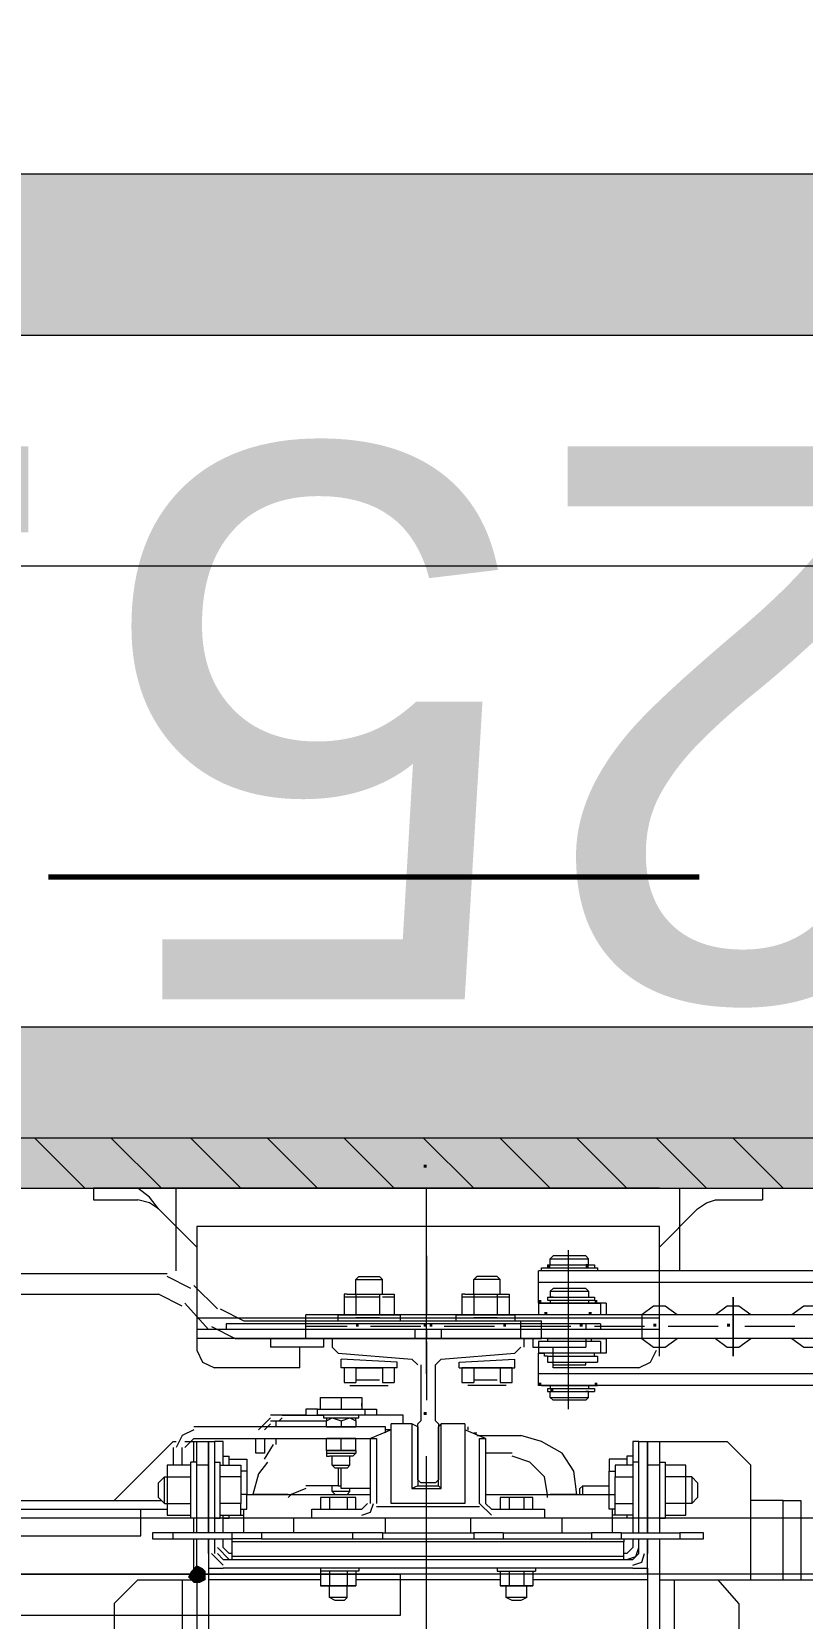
# Model space of a CAD drawing. Header units: metres. Extents: x -223175 to -223082, y -66 to 73.
# Drawn here: x -223169.91 to -223169.576, y -39.376 to -38.687 of the extents above; entities that cross this region are included whole.
import ezdxf

# ---------------------------------------------------------------- set-up
doc = ezdxf.new("R2010")
doc.units = ezdxf.units.M
doc.header["$MEASUREMENT"] = 0
doc.linetypes.add('Strichlinie', pattern=[0.564444, 0.282222, -0.282222])
for name, color, linetype in [('cs-brandschutz.cs', 7, 'Continuous'), ('cs-geo-hoehen.GEO', 7, 'Continuous'), ('cs-lift.cs', 7, 'Continuous'), ('cs-wand tr.cs', 7, 'Continuous')]:
    doc.layers.add(name, color=color, linetype=linetype)
doc.styles.add('ERSTELLTER_STIL_2', font='arial.ttf')

# ---------------------------------------------------------------- blocks, each defined once
blk = doc.blocks.new('Wand_564', base_point=(-14435.94126, 223168.30886))
at = {"layer": 'cs-wand tr.cs', "linetype": 'Continuous', "lineweight": 0, "true_color": 0x83bf46}
for points in [[(-14435.50126, 223168.30886), (-14435.50126, 223170.95781), (-14435.57126, 223170.88781), (-14435.57126, 223168.30886)], [(-14435.87126, 223168.50886), (-14435.87126, 223170.58781), (-14435.94126, 223170.51781), (-14435.94126, 223168.50886)]]:
    blk.add_hatch(color=83, dxfattribs=at).paths.add_polyline_path(points)
at = {"layer": 'cs-wand tr.cs', "color": 7, "linetype": 'Continuous', "lineweight": 13}
for p, q in [((-14435.57126, 223168.30886), (-14435.57126, 223170.88781)), ((-14435.67126, 223170.78781), (-14435.67126, 223168.30886)), ((-14435.87126, 223170.58781), (-14435.87126, 223168.50886))]:
    blk.add_line(p, q, dxfattribs=at)
at = {"layer": 'cs-wand tr.cs', "color": 7, "linetype": 'Continuous', "lineweight": 13, "flags": 128}
for points in [[(-14435.50126, 223168.30886), (-14435.50126, 223170.95781)], [(-14435.94126, 223170.51781), (-14435.94126, 223168.50886)]]:
    blk.add_lwpolyline(points, dxfattribs=at)

msp = doc.modelspace()

# ---------------------------------------------------------------- hatches: boundary and pattern name
at = {"layer": 'cs-lift.cs', "linetype": 'Continuous', "lineweight": 0, "true_color": 0x000000}
for points in [[(-223169.73865, -39.1803), (-223169.73865, -39.17902), (-223169.73993, -39.17902), (-223169.73993, -39.1803)], [(-223169.68498, -39.22374), (-223169.68498, -39.22247), (-223169.68626, -39.22247), (-223169.68626, -39.22374)], [(-223169.66836, -39.22374), (-223169.66836, -39.22247), (-223169.66964, -39.22247), (-223169.66964, -39.22374)], [(-223169.68882, -39.23908), (-223169.68882, -39.2378), (-223169.69009, -39.2378), (-223169.69009, -39.23908)], [(-223169.66453, -39.23908), (-223169.66453, -39.2378), (-223169.66581, -39.2378), (-223169.66581, -39.23908)], [(-223169.76805, -39.2493), (-223169.76805, -39.24802), (-223169.76933, -39.24802), (-223169.76933, -39.2493)], [(-223169.73865, -39.2493), (-223169.73865, -39.24802), (-223169.73993, -39.24802), (-223169.73993, -39.2493)], [(-223169.7361, -39.2493), (-223169.7361, -39.24802), (-223169.73738, -39.24802), (-223169.73738, -39.2493)], [(-223169.70415, -39.2493), (-223169.70415, -39.24802), (-223169.70543, -39.24802), (-223169.70543, -39.2493)], [(-223169.68626, -39.24419), (-223169.68626, -39.24292), (-223169.68753, -39.24292), (-223169.68753, -39.24419)], [(-223169.67092, -39.2493), (-223169.67092, -39.24802), (-223169.6722, -39.24802), (-223169.6722, -39.2493)], [(-223169.66709, -39.24419), (-223169.66709, -39.24292), (-223169.66836, -39.24292), (-223169.66836, -39.24419)], [(-223169.63897, -39.2493), (-223169.63897, -39.24802), (-223169.64025, -39.24802), (-223169.64025, -39.2493)], [(-223169.60702, -39.2493), (-223169.60702, -39.24802), (-223169.6083, -39.24802), (-223169.6083, -39.2493)], [(-223169.68882, -39.27486), (-223169.68882, -39.27358), (-223169.69009, -39.27358), (-223169.69009, -39.27486)], [(-223169.6837, -39.27742), (-223169.6837, -39.27614), (-223169.68498, -39.27614), (-223169.68498, -39.27742)], [(-223169.66453, -39.27486), (-223169.66453, -39.27358), (-223169.66581, -39.27358), (-223169.66581, -39.27486)], [(-223169.73865, -39.28764), (-223169.73865, -39.28636), (-223169.73993, -39.28636), (-223169.73993, -39.28764)], [(-223169.84089, -39.35538), (-223169.84217, -39.35793), (-223169.83834, -39.35666)], [(-223169.84217, -39.35793), (-223169.83961, -39.36048), (-223169.83834, -39.35666)], [(-223169.83834, -39.35282), (-223169.84089, -39.35538), (-223169.83834, -39.35666)], [(-223169.83961, -39.36048), (-223169.83705, -39.36048), (-223169.83834, -39.35666)], [(-223169.83578, -39.35409), (-223169.83834, -39.35282), (-223169.83834, -39.35666)], [(-223169.8345, -39.35538), (-223169.83578, -39.35409), (-223169.83834, -39.35666)], [(-223169.8345, -39.35921), (-223169.8345, -39.35538), (-223169.83834, -39.35666)], [(-223169.83705, -39.36048), (-223169.8345, -39.35921), (-223169.83834, -39.35666)]]:
    msp.add_hatch(color=18, dxfattribs=at).paths.add_polyline_path(points)

# ---------------------------------------------------------------- linework, layer by layer
at = {"layer": 'cs-brandschutz.cs', "color": 242, "linetype": 'Strichlinie', "lineweight": 70, "true_color": 0xcc0033, "flags": 128}
msp.add_lwpolyline([(-223162.00208, -40.59028), (-223162.00208, -35.72924), (-223167.7421, -35.72924), (-223167.7421, -39.05424), (-223171.00282, -39.05424), (-223171.00282, -40.92424), (-223166.8421, -40.92424), (-223166.8421, -40.58927)], close=True, dxfattribs=at)
at = {"layer": 'cs-lift.cs', "color": 7, "linetype": 'Continuous', "lineweight": 0, "flags": 128}
for points in [[(-223169.3706, -39.18924), (-223169.3706, -39.16752), (-223170.67028, -39.16752), (-223170.67028, -39.18924)], [(-223169.68882, -39.23908), (-223169.66453, -39.23908)], [(-223169.60575, -39.26208), (-223169.60575, -39.23652)], [(-223169.66453, -39.27486), (-223169.68882, -39.27486)], [(-223169.78594, -39.28764), (-223169.78594, -39.28509), (-223169.79105, -39.28509), (-223169.79105, -39.28764)], [(-223169.76932, -39.30298), (-223169.7821, -39.30298)], [(-223169.84856, -39.34131), (-223169.84856, -39.33876), (-223169.85751, -39.33876), (-223169.85751, -39.34131)], [(-223169.61853, -39.34131), (-223169.61853, -39.33876), (-223169.62875, -39.33876), (-223169.62875, -39.34131)], [(-223169.83834, -39.37455), (-223169.92524, -39.37455), (-223169.92524, -39.35666), (-223169.75015, -39.35666), (-223169.75015, -39.37455)]]:
    msp.add_lwpolyline(points, close=True, dxfattribs=at)
for points in [[(-223169.8869, -39.18924), (-223169.90863, -39.16752)], [(-223169.85367, -39.18924), (-223169.87539, -39.16752)], [(-223169.81917, -39.18924), (-223169.84089, -39.16752)], [(-223169.78594, -39.18924), (-223169.80766, -39.16752)], [(-223169.75271, -39.18924), (-223169.77444, -39.16752)], [(-223169.7182, -39.18924), (-223169.73993, -39.16752)], [(-223169.68498, -39.18924), (-223169.7067, -39.16752)], [(-223169.65175, -39.18924), (-223169.67348, -39.16752)], [(-223169.61725, -39.18924), (-223169.63897, -39.16752)], [(-223169.58402, -39.18924), (-223169.60575, -39.16752)], [(-223169.6377, -39.18924), (-223169.88307, -39.18924)], [(-223169.88307, -39.18924), (-223169.88307, -39.19435)], [(-223169.85495, -39.19818), (-223169.85878, -39.19308), (-223169.8639, -39.18924)], [(-223169.84728, -39.22503), (-223169.84728, -39.18924)], [(-223169.83834, -39.18924), (-223169.6377, -39.18924)], [(-223169.73865, -39.25442), (-223169.73865, -39.18924)], [(-223169.6377, -39.18924), (-223169.59297, -39.18924)], [(-223169.62875, -39.22503), (-223169.62875, -39.18924)], [(-223169.59297, -39.18924), (-223169.59297, -39.19435)], [(-223169.88307, -39.19435), (-223169.8639, -39.19435)], [(-223169.85495, -39.19818), (-223169.85878, -39.19563), (-223169.8639, -39.19435)], [(-223169.85495, -39.19818), (-223169.83834, -39.2148)], [(-223169.73865, -39.26975), (-223169.73865, -39.19818)], [(-223169.62108, -39.19818), (-223169.6377, -39.2148)], [(-223169.62108, -39.19818), (-223169.61725, -39.19563), (-223169.61341, -39.19435)], [(-223169.61341, -39.19435), (-223169.59297, -39.19435)], [(-223169.83834, -39.20586), (-223169.83834, -39.25953)], [(-223169.6377, -39.20586), (-223169.83834, -39.20586)], [(-223169.6377, -39.25953), (-223169.6377, -39.20586)], [(-223169.73865, -39.21864), (-223169.73865, -39.24419)], [(-223169.68498, -39.22247), (-223169.68498, -39.21991), (-223169.6837, -39.21864)], [(-223169.68498, -39.21991), (-223169.66836, -39.21991)], [(-223169.66965, -39.21864), (-223169.6837, -39.21864)], [(-223169.67731, -39.21608), (-223169.67731, -39.28509)], [(-223169.66836, -39.22247), (-223169.66836, -39.21991), (-223169.66965, -39.21864)], [(-223170.12332, -39.2263), (-223169.85112, -39.2263)], [(-223169.84089, -39.23269), (-223169.85112, -39.22758)], [(-223169.76932, -39.23525), (-223169.76932, -39.22886), (-223169.76805, -39.22758)], [(-223169.76805, -39.22758), (-223169.7591, -39.22758)], [(-223169.75782, -39.23525), (-223169.75782, -39.22886), (-223169.7591, -39.22758)], [(-223169.7182, -39.23525), (-223169.7182, -39.22886), (-223169.71693, -39.22758)], [(-223169.70799, -39.22758), (-223169.71693, -39.22758)], [(-223169.7067, -39.23525), (-223169.7067, -39.22886), (-223169.70799, -39.22758)], [(-223169.42044, -39.22503), (-223169.69009, -39.22503)], [(-223169.69009, -39.23908), (-223169.69009, -39.22503)], [(-223169.68882, -39.22374), (-223169.66453, -39.22374)], [(-223169.68882, -39.22503), (-223169.68882, -39.22374)], [(-223169.66453, -39.22503), (-223169.68882, -39.22503)], [(-223169.68626, -39.22247), (-223169.66581, -39.22247)], [(-223169.68626, -39.22247), (-223169.68626, -39.22374)], [(-223169.68626, -39.22374), (-223169.66581, -39.22374)], [(-223169.68498, -39.22247), (-223169.6837, -39.22247)], [(-223169.68498, -39.22374), (-223169.66836, -39.22374)], [(-223169.6837, -39.22247), (-223169.66965, -39.22247)], [(-223169.66836, -39.22247), (-223169.66965, -39.22247)], [(-223169.66581, -39.22247), (-223169.66581, -39.22374)], [(-223169.66453, -39.22374), (-223169.66453, -39.22503)], [(-223170.12332, -39.23525), (-223169.85495, -39.23525)], [(-223169.84473, -39.24036), (-223169.85495, -39.23525)], [(-223169.83961, -39.23142), (-223169.82939, -39.24164)], [(-223169.77444, -39.23525), (-223169.77444, -39.24419)], [(-223169.77316, -39.23525), (-223169.77444, -39.23525)], [(-223169.77316, -39.23525), (-223169.75399, -39.23525)], [(-223169.76932, -39.22886), (-223169.75782, -39.22886)], [(-223169.76932, -39.23525), (-223169.76932, -39.24419)], [(-223169.7591, -39.23525), (-223169.7591, -39.24419)], [(-223169.75399, -39.23525), (-223169.75271, -39.23525)], [(-223169.75271, -39.23525), (-223169.75271, -39.24419), (-223169.75015, -39.24419), (-223169.75015, -39.24675)], [(-223169.72332, -39.23525), (-223169.72332, -39.24419)], [(-223169.72204, -39.23525), (-223169.72332, -39.23525)], [(-223169.72204, -39.23525), (-223169.70287, -39.23525)], [(-223169.7067, -39.22886), (-223169.7182, -39.22886)], [(-223169.7182, -39.23525), (-223169.7182, -39.24419)], [(-223169.70799, -39.23525), (-223169.70799, -39.24419)], [(-223169.70287, -39.23525), (-223169.70287, -39.24419), (-223169.70031, -39.24419), (-223169.70031, -39.24675)], [(-223169.42044, -39.23013), (-223169.69009, -39.23013)], [(-223169.6837, -39.23269), (-223169.68498, -39.23397), (-223169.68498, -39.23652)], [(-223169.68498, -39.23397), (-223169.66836, -39.23397)], [(-223169.66965, -39.23269), (-223169.6837, -39.23269)], [(-223169.66965, -39.23269), (-223169.66836, -39.23397), (-223169.66836, -39.23652)], [(-223169.84344, -39.23908), (-223169.83322, -39.25058)], [(-223169.82811, -39.24164), (-223169.81788, -39.24675)], [(-223169.76932, -39.23652), (-223169.77444, -39.23652)], [(-223169.7591, -39.23652), (-223169.76932, -39.23652)], [(-223169.75271, -39.23652), (-223169.75782, -39.23652)], [(-223169.7182, -39.23652), (-223169.72332, -39.23652)], [(-223169.70799, -39.23652), (-223169.7182, -39.23652)], [(-223169.70287, -39.23652), (-223169.70799, -39.23652)], [(-223169.69009, -39.23908), (-223169.69009, -39.24419)], [(-223169.6607, -39.23908), (-223169.69009, -39.23908), (-223169.66326, -39.23908)], [(-223169.68626, -39.23652), (-223169.66581, -39.23652)], [(-223169.68626, -39.23652), (-223169.68626, -39.23781)], [(-223169.68626, -39.23781), (-223169.66581, -39.23781)], [(-223169.6837, -39.23652), (-223169.68498, -39.23652)], [(-223169.68498, -39.23781), (-223169.66836, -39.23781)], [(-223169.68498, -39.23781), (-223169.68498, -39.23908)], [(-223169.6837, -39.23652), (-223169.66965, -39.23652)], [(-223169.66965, -39.23652), (-223169.66836, -39.23652)], [(-223169.66836, -39.23781), (-223169.66836, -39.23908)], [(-223169.66581, -39.23652), (-223169.66581, -39.23781)], [(-223169.66326, -39.23908), (-223169.66326, -39.24419)], [(-223169.6607, -39.23908), (-223169.6607, -39.24291)], [(-223169.63002, -39.24419), (-223169.63514, -39.24036), (-223169.64025, -39.24036), (-223169.64536, -39.24419)], [(-223169.6377, -39.26208), (-223169.6377, -39.23652)], [(-223169.59808, -39.24419), (-223169.60319, -39.24036), (-223169.6083, -39.24036), (-223169.61341, -39.24419)], [(-223169.56485, -39.24419), (-223169.56997, -39.24036), (-223169.57507, -39.24036), (-223169.58019, -39.24419)], [(-223169.83834, -39.24547), (-223169.6377, -39.24547)], [(-223169.66326, -39.24803), (-223169.82556, -39.24803)], [(-223169.82556, -39.24803), (-223169.82556, -39.25058)], [(-223169.81788, -39.24675), (-223169.68882, -39.24675)], [(-223169.42427, -39.24419), (-223169.79105, -39.24419)], [(-223169.42427, -39.25442), (-223169.79105, -39.25442), (-223169.79105, -39.24419)], [(-223169.77699, -39.24419), (-223169.75015, -39.24419)], [(-223169.77699, -39.24675), (-223169.77699, -39.24419), (-223169.77444, -39.24419)], [(-223169.77699, -39.24675), (-223169.75015, -39.24675)], [(-223169.76932, -39.24419), (-223169.77444, -39.24419)], [(-223169.7591, -39.24547), (-223169.76932, -39.24547)], [(-223169.75271, -39.24419), (-223169.75782, -39.24419)], [(-223169.72587, -39.24419), (-223169.70031, -39.24419)], [(-223169.72587, -39.24675), (-223169.72587, -39.24419), (-223169.72332, -39.24419)], [(-223169.72587, -39.24675), (-223169.70031, -39.24675)], [(-223169.7182, -39.24419), (-223169.72332, -39.24419)], [(-223169.70799, -39.24547), (-223169.7182, -39.24547)], [(-223169.70287, -39.24419), (-223169.70799, -39.24419)], [(-223169.69776, -39.25442), (-223169.69776, -39.24675)], [(-223169.57763, -39.24419), (-223169.69009, -39.24419)], [(-223169.66326, -39.24419), (-223169.69009, -39.24419)], [(-223169.68882, -39.25442), (-223169.68882, -39.24675)], [(-223169.6607, -39.24419), (-223169.68626, -39.24419)], [(-223169.66965, -39.24803), (-223169.66965, -39.25058)], [(-223169.66326, -39.24803), (-223169.66326, -39.25058)], [(-223169.6607, -39.24291), (-223169.6607, -39.24419)], [(-223169.64536, -39.24419), (-223169.64536, -39.25442)], [(-223169.6377, -39.25058), (-223169.83834, -39.25058)], [(-223169.6377, -39.25442), (-223169.83834, -39.25442)], [(-223169.83195, -39.2493), (-223169.82172, -39.25442)], [(-223169.82172, -39.25442), (-223169.68882, -39.25442)], [(-223169.80639, -39.25442), (-223169.80639, -39.25825)], [(-223169.77316, -39.2493), (-223169.79105, -39.2493)], [(-223169.78338, -39.25442), (-223169.78338, -39.25825)], [(-223169.73865, -39.25442), (-223169.7821, -39.25442)], [(-223169.77955, -39.25442), (-223169.77955, -39.25825)], [(-223169.77955, -39.25442), (-223169.69648, -39.25442), (-223169.69648, -39.25825)], [(-223169.74121, -39.2493), (-223169.76293, -39.2493)], [(-223169.74376, -39.25058), (-223169.74376, -39.25442)], [(-223169.73865, -39.25058), (-223169.73865, -39.25442)], [(-223169.73865, -39.25442), (-223169.69392, -39.25442)], [(-223169.73865, -39.25569), (-223169.73865, -39.28125)], [(-223169.73226, -39.25058), (-223169.73226, -39.25442)], [(-223169.70926, -39.2493), (-223169.73098, -39.2493)], [(-223169.67604, -39.2493), (-223169.69776, -39.2493)], [(-223169.69264, -39.25442), (-223169.69264, -39.25825)], [(-223169.66326, -39.25569), (-223169.69009, -39.25569)], [(-223169.69009, -39.25569), (-223169.69009, -39.26081)], [(-223169.68626, -39.25442), (-223169.6607, -39.25442)], [(-223169.68626, -39.25442), (-223169.68626, -39.25569)], [(-223169.66965, -39.25442), (-223169.66965, -39.25825)], [(-223169.66709, -39.25569), (-223169.66709, -39.25442)], [(-223169.64409, -39.2493), (-223169.66581, -39.2493)], [(-223169.66326, -39.25569), (-223169.66326, -39.26081)], [(-223169.6607, -39.25442), (-223169.6607, -39.25569)], [(-223169.6607, -39.25569), (-223169.6607, -39.26081)], [(-223169.64536, -39.25442), (-223169.64025, -39.25825), (-223169.63514, -39.25825), (-223169.63002, -39.25442)], [(-223169.61214, -39.2493), (-223169.63386, -39.2493)], [(-223169.61341, -39.25442), (-223169.6083, -39.25825), (-223169.60319, -39.25825), (-223169.59808, -39.25442)], [(-223169.57891, -39.2493), (-223169.60063, -39.2493)], [(-223169.58019, -39.25442), (-223169.57507, -39.25825), (-223169.56997, -39.25825), (-223169.56485, -39.25442)], [(-223169.83834, -39.25953), (-223169.83578, -39.26464), (-223169.83066, -39.2672)], [(-223169.78338, -39.25825), (-223169.80639, -39.25825)], [(-223169.79361, -39.2672), (-223169.79361, -39.25825)], [(-223169.77955, -39.25825), (-223169.77699, -39.26081)], [(-223169.77699, -39.26081), (-223169.74504, -39.26336)], [(-223169.73226, -39.26336), (-223169.70031, -39.26081)], [(-223169.70031, -39.26081), (-223169.69776, -39.25825)], [(-223169.69264, -39.25825), (-223169.66965, -39.25825)], [(-223169.66326, -39.26081), (-223169.69009, -39.26081)], [(-223169.69009, -39.27486), (-223169.69009, -39.26081)], [(-223169.69009, -39.26081), (-223169.68753, -39.26081)], [(-223169.68626, -39.26208), (-223169.68753, -39.26208), (-223169.68753, -39.26081)], [(-223169.68626, -39.26208), (-223169.66453, -39.26208)], [(-223169.68626, -39.26208), (-223169.68626, -39.26464)], [(-223169.6837, -39.2672), (-223169.6837, -39.25825)], [(-223169.6837, -39.26592), (-223169.6837, -39.26208)], [(-223169.6607, -39.26081), (-223169.66581, -39.26081)], [(-223169.66581, -39.26208), (-223169.66581, -39.26081)], [(-223169.66453, -39.26208), (-223169.66453, -39.26464)], [(-223169.64664, -39.2672), (-223169.64153, -39.26464), (-223169.63897, -39.25953)], [(-223169.79361, -39.2672), (-223169.83066, -39.2672)], [(-223169.75143, -39.26464), (-223169.77571, -39.26336)], [(-223169.77571, -39.2672), (-223169.77571, -39.26336)], [(-223169.75143, -39.2672), (-223169.77571, -39.2672)], [(-223169.75271, -39.2672), (-223169.77444, -39.2672), (-223169.77444, -39.27359)], [(-223169.76932, -39.2672), (-223169.76932, -39.27359)], [(-223169.76932, -39.2672), (-223169.75782, -39.2672)], [(-223169.75782, -39.2672), (-223169.75782, -39.27359)], [(-223169.75271, -39.2672), (-223169.75271, -39.27359)], [(-223169.75143, -39.2672), (-223169.75143, -39.26464)], [(-223169.74249, -39.26592), (-223169.74504, -39.26336)], [(-223169.74121, -39.26592), (-223169.74121, -39.2902)], [(-223169.73226, -39.26336), (-223169.73482, -39.26592)], [(-223169.73354, -39.29148), (-223169.73482, -39.2902), (-223169.73482, -39.26592)], [(-223169.72459, -39.26464), (-223169.70031, -39.26336)], [(-223169.72459, -39.2672), (-223169.72459, -39.26464)], [(-223169.72459, -39.2672), (-223169.70031, -39.2672)], [(-223169.7016, -39.2672), (-223169.72332, -39.2672)], [(-223169.72332, -39.2672), (-223169.72332, -39.27359)], [(-223169.7067, -39.2672), (-223169.7182, -39.2672)], [(-223169.7182, -39.2672), (-223169.7182, -39.27359)], [(-223169.7067, -39.2672), (-223169.7067, -39.27359)], [(-223169.7016, -39.27359), (-223169.7016, -39.2672)], [(-223169.70031, -39.2672), (-223169.70031, -39.26336)], [(-223169.42044, -39.26975), (-223169.69009, -39.26975)], [(-223169.68626, -39.26464), (-223169.66453, -39.26464)], [(-223169.6837, -39.26592), (-223169.66965, -39.26592)], [(-223169.64664, -39.2672), (-223169.6837, -39.2672)], [(-223169.66965, -39.26592), (-223169.66965, -39.26464)], [(-223169.77444, -39.27359), (-223169.76932, -39.27359)], [(-223169.77188, -39.27486), (-223169.75527, -39.27486)], [(-223169.76932, -39.27231), (-223169.7591, -39.27231)], [(-223169.75782, -39.27359), (-223169.75271, -39.27359)], [(-223169.72332, -39.27359), (-223169.7182, -39.27359)], [(-223169.70415, -39.27486), (-223169.72077, -39.27486)], [(-223169.7182, -39.27231), (-223169.70799, -39.27231)], [(-223169.7067, -39.27359), (-223169.7016, -39.27359)], [(-223169.42044, -39.27486), (-223169.69009, -39.27486)], [(-223169.68626, -39.27614), (-223169.66581, -39.27614)], [(-223169.68626, -39.27614), (-223169.68626, -39.27742)], [(-223169.68498, -39.27486), (-223169.68498, -39.27614)], [(-223169.68498, -39.27614), (-223169.66836, -39.27614)], [(-223169.66836, -39.27486), (-223169.66836, -39.27614)], [(-223169.66581, -39.27614), (-223169.66581, -39.27742)], [(-223169.78466, -39.28509), (-223169.78466, -39.27998), (-223169.77571, -39.27998), (-223169.77571, -39.28509)], [(-223169.78466, -39.28381), (-223169.78466, -39.28253)], [(-223169.77571, -39.27998), (-223169.76677, -39.27998), (-223169.76677, -39.28509)], [(-223169.76677, -39.28381), (-223169.76677, -39.28253)], [(-223169.68626, -39.27742), (-223169.66581, -39.27742)], [(-223169.68498, -39.27998), (-223169.66836, -39.27998), (-223169.66836, -39.27742)], [(-223169.68498, -39.27998), (-223169.68498, -39.27742), (-223169.6837, -39.27742)], [(-223169.68498, -39.27998), (-223169.6837, -39.28125)], [(-223169.6837, -39.27742), (-223169.66965, -39.27742)], [(-223169.66965, -39.28125), (-223169.6837, -39.28125)], [(-223169.66836, -39.27742), (-223169.66965, -39.27742)], [(-223169.66965, -39.28125), (-223169.66836, -39.27998)], [(-223169.80639, -39.28892), (-223169.8115, -39.29403)], [(-223169.79105, -39.28764), (-223169.80639, -39.28764)], [(-223169.80639, -39.2902), (-223169.7821, -39.2902)], [(-223169.80383, -39.29276), (-223169.80383, -39.2902)], [(-223169.80127, -39.28892), (-223169.80255, -39.2902)], [(-223169.80127, -39.28764), (-223169.78338, -39.28764)], [(-223169.78594, -39.28509), (-223169.76549, -39.28509), (-223169.76549, -39.28764), (-223169.78594, -39.28764)], [(-223169.78338, -39.28764), (-223169.78338, -39.28892), (-223169.76805, -39.28892)], [(-223169.7821, -39.28892), (-223169.7821, -39.2902)], [(-223169.7821, -39.29276), (-223169.7821, -39.2902), (-223169.77955, -39.28892), (-223169.77571, -39.2902), (-223169.77571, -39.29276)], [(-223169.77571, -39.2902), (-223169.77188, -39.28892), (-223169.76932, -39.2902), (-223169.76932, -39.29276)], [(-223169.76932, -39.2902), (-223169.76932, -39.28892)], [(-223169.76805, -39.28892), (-223169.76805, -39.28764)], [(-223169.76549, -39.28509), (-223169.76038, -39.28509), (-223169.76038, -39.28764), (-223169.76549, -39.28764)], [(-223169.74888, -39.29148), (-223169.74888, -39.28764), (-223169.76038, -39.28764)], [(-223169.74121, -39.2902), (-223169.74249, -39.29148)], [(-223169.83961, -39.29403), (-223169.84473, -39.29659), (-223169.84728, -39.3017)], [(-223169.75654, -39.29531), (-223169.75654, -39.29276), (-223169.83961, -39.29276)], [(-223169.80639, -39.29148), (-223169.80894, -39.29403)], [(-223169.7821, -39.29276), (-223169.76932, -39.29276)], [(-223169.75399, -39.29403), (-223169.76293, -39.29787)], [(-223169.75399, -39.29403), (-223169.75654, -39.29403)], [(-223169.72204, -39.29148), (-223169.72204, -39.32598), (-223169.75399, -39.32598), (-223169.75399, -39.29148)], [(-223169.74249, -39.29276), (-223169.74504, -39.29148), (-223169.75399, -39.29148)], [(-223169.74504, -39.29148), (-223169.74504, -39.31959), (-223169.73226, -39.31959), (-223169.73226, -39.29148)], [(-223169.74249, -39.29276), (-223169.74249, -39.31832), (-223169.74504, -39.31959)], [(-223169.73482, -39.31704), (-223169.74121, -39.31704), (-223169.74249, -39.31576), (-223169.74249, -39.29148)], [(-223169.73354, -39.29148), (-223169.73354, -39.31576), (-223169.73482, -39.31704)], [(-223169.73354, -39.29276), (-223169.73226, -39.29148)], [(-223169.73226, -39.31959), (-223169.73354, -39.31832), (-223169.73354, -39.29276)], [(-223169.72204, -39.29148), (-223169.73226, -39.29148)], [(-223169.71309, -39.29787), (-223169.72204, -39.29403)], [(-223169.72077, -39.29276), (-223169.72077, -39.29403)], [(-223169.7182, -39.29531), (-223169.71693, -39.29531)], [(-223169.71693, -39.29659), (-223169.69776, -39.29659)], [(-223169.67348, -39.32215), (-223169.67475, -39.31193), (-223169.67987, -39.30426), (-223169.68882, -39.29915), (-223169.69776, -39.29659)], [(-223169.84856, -39.29915), (-223169.87412, -39.32471)], [(-223169.84856, -39.29915), (-223169.84728, -39.29915)], [(-223169.84856, -39.3017), (-223169.84856, -39.30937)], [(-223169.84473, -39.30937), (-223169.84473, -39.3017)], [(-223169.83961, -39.29787), (-223169.84344, -39.3017)], [(-223169.84344, -39.29915), (-223169.83961, -39.29915)], [(-223169.83961, -39.29787), (-223169.76166, -39.29787)], [(-223169.83961, -39.29915), (-223169.83834, -39.29915)], [(-223169.83961, -39.30809), (-223169.83961, -39.29915)], [(-223169.83834, -39.33876), (-223169.83834, -39.29915), (-223169.83322, -39.29915)], [(-223169.83322, -39.29915), (-223169.83066, -39.29915)], [(-223169.83322, -39.33876), (-223169.83322, -39.29915)], [(-223169.83322, -39.29915), (-223169.83322, -39.33876)], [(-223169.83066, -39.29915), (-223169.83066, -39.33876)], [(-223169.82683, -39.30937), (-223169.82683, -39.29915), (-223169.83066, -39.29915)], [(-223169.80894, -39.29787), (-223169.80894, -39.30426), (-223169.81278, -39.30426), (-223169.81278, -39.29787)], [(-223169.80894, -39.30681), (-223169.80511, -39.30042)], [(-223169.80383, -39.30042), (-223169.80383, -39.29787)], [(-223169.77571, -39.30298), (-223169.7821, -39.30298), (-223169.7821, -39.29787)], [(-223169.77571, -39.29787), (-223169.7821, -39.29787)], [(-223169.7821, -39.29787), (-223169.76932, -39.29787)], [(-223169.7821, -39.30298), (-223169.7821, -39.30426)], [(-223169.76932, -39.30298), (-223169.77571, -39.30298), (-223169.77571, -39.29787)], [(-223169.76932, -39.29787), (-223169.77571, -39.29787)], [(-223169.76932, -39.30298), (-223169.76932, -39.29787)], [(-223169.76932, -39.30298), (-223169.76932, -39.30426)], [(-223169.76293, -39.32598), (-223169.76293, -39.29787), (-223169.76038, -39.29787), (-223169.76038, -39.32598)], [(-223169.71565, -39.32598), (-223169.71565, -39.29787), (-223169.71309, -39.29787), (-223169.71309, -39.32598)], [(-223169.64919, -39.29915), (-223169.64919, -39.30937)], [(-223169.64664, -39.29915), (-223169.64919, -39.29915)], [(-223169.64664, -39.29915), (-223169.6428, -39.29915)], [(-223169.64664, -39.33876), (-223169.64664, -39.29915)], [(-223169.6428, -39.29915), (-223169.6428, -39.33876)], [(-223169.6428, -39.33876), (-223169.6428, -39.29915), (-223169.6377, -39.29915)], [(-223169.6377, -39.29915), (-223169.6377, -39.30809)], [(-223169.6377, -39.29915), (-223169.6083, -39.29915)], [(-223169.6377, -39.29915), (-223169.6377, -39.33876)], [(-223169.59808, -39.35921), (-223169.59808, -39.30937), (-223169.6083, -39.29915)], [(-223169.85112, -39.30937), (-223169.85112, -39.31448), (-223169.84089, -39.31448)], [(-223169.84089, -39.30937), (-223169.85112, -39.30937)], [(-223169.83834, -39.30809), (-223169.84089, -39.30809)], [(-223169.83834, -39.33237), (-223169.84089, -39.33237), (-223169.84089, -39.30809)], [(-223169.83322, -39.30937), (-223169.83834, -39.30937)], [(-223169.83066, -39.30809), (-223169.82811, -39.30809)], [(-223169.82811, -39.33237), (-223169.82811, -39.30809)], [(-223169.82811, -39.30937), (-223169.81917, -39.30937), (-223169.81917, -39.31448), (-223169.82811, -39.31448)], [(-223169.82683, -39.30554), (-223169.82427, -39.30554)], [(-223169.82427, -39.30937), (-223169.82427, -39.30554)], [(-223169.82427, -39.30681), (-223169.81661, -39.30681), (-223169.81661, -39.31193), (-223169.81917, -39.31193)], [(-223169.80766, -39.30809), (-223169.8115, -39.3132)], [(-223169.77699, -39.31065), (-223169.77699, -39.31832), (-223169.79105, -39.31832)], [(-223169.7821, -39.30426), (-223169.7821, -39.30554)], [(-223169.7821, -39.30426), (-223169.76932, -39.30426)], [(-223169.7821, -39.30554), (-223169.78083, -39.30554)], [(-223169.7706, -39.30554), (-223169.78083, -39.30554)], [(-223169.77955, -39.30937), (-223169.77955, -39.30554)], [(-223169.77955, -39.30937), (-223169.77827, -39.31065)], [(-223169.77955, -39.30937), (-223169.77188, -39.30937)], [(-223169.77316, -39.31065), (-223169.77827, -39.31065)], [(-223169.76293, -39.31959), (-223169.77571, -39.31959), (-223169.77571, -39.31065)], [(-223169.77316, -39.31065), (-223169.77188, -39.30937), (-223169.77188, -39.30554)], [(-223169.76932, -39.30426), (-223169.7706, -39.30554)], [(-223169.73865, -39.3771), (-223169.73865, -39.30554)], [(-223169.71054, -39.30426), (-223169.71309, -39.30426)], [(-223169.7016, -39.30426), (-223169.71054, -39.30426)], [(-223169.68626, -39.32215), (-223169.68753, -39.31448), (-223169.69392, -39.30809), (-223169.7016, -39.30554)], [(-223169.65175, -39.30681), (-223169.65942, -39.30681)], [(-223169.65942, -39.30681), (-223169.65942, -39.31193)], [(-223169.64919, -39.30937), (-223169.65687, -39.30937)], [(-223169.65687, -39.30937), (-223169.65687, -39.31448)], [(-223169.64919, -39.30554), (-223169.65175, -39.30554)], [(-223169.65175, -39.30554), (-223169.65175, -39.30937)], [(-223169.64664, -39.30809), (-223169.64919, -39.30809)], [(-223169.64919, -39.30809), (-223169.64919, -39.33237)], [(-223169.6377, -39.30937), (-223169.6428, -39.30937)], [(-223169.6377, -39.30809), (-223169.63514, -39.30809), (-223169.63514, -39.33237)], [(-223169.62619, -39.31448), (-223169.62619, -39.30937), (-223169.63514, -39.30937)], [(-223169.85495, -39.31704), (-223169.85239, -39.31448)], [(-223169.85495, -39.32343), (-223169.85495, -39.31704)], [(-223169.85239, -39.31448), (-223169.85112, -39.31448)], [(-223169.85239, -39.32598), (-223169.85239, -39.31448)], [(-223169.85112, -39.31448), (-223169.85112, -39.32598), (-223169.84089, -39.32598)], [(-223169.81917, -39.31448), (-223169.81917, -39.32598), (-223169.82811, -39.32598)], [(-223169.81661, -39.31193), (-223169.81661, -39.32215), (-223169.81917, -39.32215)], [(-223169.8115, -39.3132), (-223169.81405, -39.32215)], [(-223169.65942, -39.32215), (-223169.65942, -39.31193), (-223169.65687, -39.31193)], [(-223169.65687, -39.32598), (-223169.65687, -39.31448), (-223169.64919, -39.31448)], [(-223169.62619, -39.32598), (-223169.62619, -39.31448), (-223169.63514, -39.31448)], [(-223169.62363, -39.31448), (-223169.62619, -39.31448)], [(-223169.62108, -39.31704), (-223169.62363, -39.31448)], [(-223169.62363, -39.31448), (-223169.62363, -39.32598)], [(-223169.62108, -39.31704), (-223169.62108, -39.32343)], [(-223170.09265, -39.32471), (-223169.85367, -39.32471)], [(-223170.09265, -39.32471), (-223169.85367, -39.32471)], [(-223169.85495, -39.32343), (-223169.85239, -39.32598)], [(-223169.81661, -39.32215), (-223169.76293, -39.32215)], [(-223169.81661, -39.32853), (-223169.81661, -39.32215)], [(-223169.79872, -39.32215), (-223169.81405, -39.32215)], [(-223169.79744, -39.32215), (-223169.79872, -39.32343)], [(-223169.79105, -39.31959), (-223169.79744, -39.32215)], [(-223169.78083, -39.32343), (-223169.78466, -39.32343), (-223169.78466, -39.32853)], [(-223169.77316, -39.32343), (-223169.78083, -39.32343), (-223169.78083, -39.32853)], [(-223169.77955, -39.32087), (-223169.77955, -39.31832)], [(-223169.77955, -39.32087), (-223169.77827, -39.32215), (-223169.77316, -39.32215)], [(-223169.77188, -39.32087), (-223169.77955, -39.32087)], [(-223169.77699, -39.31832), (-223169.77571, -39.31832)], [(-223169.77188, -39.32087), (-223169.77316, -39.32215)], [(-223169.76932, -39.32343), (-223169.77316, -39.32343), (-223169.77316, -39.32853)], [(-223169.77188, -39.32087), (-223169.77188, -39.31959)], [(-223169.76932, -39.32853), (-223169.76932, -39.32343)], [(-223169.74249, -39.31832), (-223169.73354, -39.31832)], [(-223169.71309, -39.32215), (-223169.65942, -39.32215)], [(-223169.70287, -39.32343), (-223169.7067, -39.32343), (-223169.7067, -39.32853)], [(-223169.69648, -39.32343), (-223169.70287, -39.32343), (-223169.70287, -39.32853)], [(-223169.69264, -39.32343), (-223169.69648, -39.32343), (-223169.69648, -39.32853)], [(-223169.69264, -39.32853), (-223169.69264, -39.32343)], [(-223169.68626, -39.32343), (-223169.68626, -39.32215)], [(-223169.67348, -39.32215), (-223169.68498, -39.32215)], [(-223169.6722, -39.31959), (-223169.67092, -39.31832), (-223169.65942, -39.31832)], [(-223169.6722, -39.32215), (-223169.6722, -39.31959)], [(-223169.67092, -39.32215), (-223169.67092, -39.31832)], [(-223169.65687, -39.32853), (-223169.65942, -39.32853), (-223169.65942, -39.32215), (-223169.65687, -39.32215)], [(-223169.62108, -39.32343), (-223169.62363, -39.32598)], [(-223169.58402, -39.35921), (-223169.58402, -39.32471), (-223169.59808, -39.32471)], [(-223169.58402, -39.32471), (-223169.57636, -39.32471)], [(-223169.57636, -39.32471), (-223169.57636, -39.35921)], [(-223170.09265, -39.32853), (-223169.85239, -39.32853)], [(-223170.09265, -39.32853), (-223169.85239, -39.32853)], [(-223169.86261, -39.34004), (-223169.86261, -39.32853)], [(-223169.85239, -39.32598), (-223169.85112, -39.32598)], [(-223169.85239, -39.32853), (-223169.85112, -39.32853)], [(-223169.85112, -39.32598), (-223169.85112, -39.3311), (-223169.84089, -39.3311)], [(-223169.82811, -39.3311), (-223169.81917, -39.3311)], [(-223169.82683, -39.33876), (-223169.82683, -39.3311)], [(-223169.82427, -39.33237), (-223169.82427, -39.3311)], [(-223169.81917, -39.3311), (-223169.81917, -39.32598)], [(-223169.81917, -39.32853), (-223169.81661, -39.32853)], [(-223169.81917, -39.3311), (-223169.81788, -39.3311)], [(-223169.81788, -39.33876), (-223169.81788, -39.32853)], [(-223169.76677, -39.33237), (-223169.78849, -39.33237), (-223169.78849, -39.32853), (-223169.76677, -39.32853)], [(-223169.76677, -39.32853), (-223169.76421, -39.32598)], [(-223169.76677, -39.3311), (-223169.76293, -39.32982), (-223169.76166, -39.32598)], [(-223169.76038, -39.32726), (-223169.71565, -39.32726)], [(-223169.71565, -39.32598), (-223169.71054, -39.3311)], [(-223169.71309, -39.32598), (-223169.71054, -39.32853)], [(-223169.71054, -39.32853), (-223169.68753, -39.32853), (-223169.68753, -39.33237), (-223169.71054, -39.33237)], [(-223169.65814, -39.32853), (-223169.65814, -39.33876)], [(-223169.65687, -39.3311), (-223169.65814, -39.3311)], [(-223169.64919, -39.3311), (-223169.65687, -39.3311), (-223169.65687, -39.32598), (-223169.64919, -39.32598)], [(-223169.65175, -39.3311), (-223169.65175, -39.33237)], [(-223169.64919, -39.3311), (-223169.64919, -39.33876)], [(-223169.62619, -39.3311), (-223169.62619, -39.32598), (-223169.63514, -39.32598)], [(-223169.63514, -39.3311), (-223169.62619, -39.3311)], [(-223169.62363, -39.32598), (-223169.62619, -39.32598)], [(-223169.13801, -39.33237), (-223170.53738, -39.33237)], [(-223169.86261, -39.33237), (-223169.9559, -39.33237)], [(-223169.86261, -39.33237), (-223169.9559, -39.33237)], [(-223169.83961, -39.33876), (-223169.83961, -39.33237)], [(-223169.83066, -39.33237), (-223169.82811, -39.33237)], [(-223169.82683, -39.33237), (-223169.82427, -39.33237)], [(-223169.79616, -39.33876), (-223169.79616, -39.33237)], [(-223169.75654, -39.33876), (-223169.75654, -39.33237), (-223169.79616, -39.33237)], [(-223169.71948, -39.33876), (-223169.71948, -39.33237)], [(-223169.67987, -39.33876), (-223169.67987, -39.33237), (-223169.71948, -39.33237)], [(-223169.65814, -39.33749), (-223169.65814, -39.33876)], [(-223169.64919, -39.33237), (-223169.65175, -39.33237)], [(-223169.64664, -39.33237), (-223169.64919, -39.33237)], [(-223169.6377, -39.33237), (-223169.6377, -39.33876)], [(-223169.6377, -39.33237), (-223169.63514, -39.33237)], [(-223170.03258, -39.35921), (-223170.03258, -39.34004), (-223169.86261, -39.34004)], [(-223169.96102, -39.34004), (-223169.86261, -39.34004)], [(-223169.823, -39.34131), (-223169.823, -39.33876), (-223169.84856, -39.33876)], [(-223169.84856, -39.34131), (-223169.823, -39.34131)], [(-223169.83961, -39.35921), (-223169.83961, -39.34131)], [(-223169.83834, -39.35666), (-223169.83834, -39.34131)], [(-223169.83322, -39.3477), (-223169.83322, -39.34131)], [(-223169.83322, -39.34131), (-223169.83322, -39.54196)], [(-223169.83066, -39.34131), (-223169.83066, -39.3477)], [(-223169.82939, -39.34515), (-223169.82427, -39.35027)], [(-223169.82683, -39.34515), (-223169.82683, -39.34131)], [(-223169.82683, -39.34515), (-223169.82427, -39.3477)], [(-223169.81022, -39.33876), (-223169.81022, -39.34131), (-223169.823, -39.34131)], [(-223169.81022, -39.33876), (-223169.823, -39.33876)], [(-223169.823, -39.35027), (-223169.823, -39.34131)], [(-223169.65303, -39.34899), (-223169.65303, -39.3426), (-223169.823, -39.3426)], [(-223169.7706, -39.34131), (-223169.7706, -39.33876), (-223169.81022, -39.33876)], [(-223169.81022, -39.34131), (-223169.75782, -39.34131)], [(-223169.75782, -39.33876), (-223169.7706, -39.33876)], [(-223169.75782, -39.33876), (-223169.75782, -39.34131), (-223169.7182, -39.34131)], [(-223169.75782, -39.33876), (-223169.7182, -39.33876)], [(-223169.7182, -39.33876), (-223169.7182, -39.34131), (-223169.70542, -39.34131)], [(-223169.70542, -39.33876), (-223169.7182, -39.33876)], [(-223169.70542, -39.33876), (-223169.70542, -39.34131), (-223169.66709, -39.34131)], [(-223169.70542, -39.33876), (-223169.66709, -39.33876)], [(-223169.65431, -39.33876), (-223169.66709, -39.33876), (-223169.66709, -39.34131)], [(-223169.66709, -39.34131), (-223169.65431, -39.34131)], [(-223169.65431, -39.33876), (-223169.65431, -39.34131), (-223169.62875, -39.34131)], [(-223169.65431, -39.33876), (-223169.62875, -39.33876)], [(-223169.65303, -39.34131), (-223169.65303, -39.3426)], [(-223169.65175, -39.3477), (-223169.64919, -39.34515)], [(-223169.65175, -39.35027), (-223169.64792, -39.34899), (-223169.64664, -39.34515)], [(-223169.64919, -39.34131), (-223169.64919, -39.34515)], [(-223169.64664, -39.3477), (-223169.64664, -39.34131)], [(-223169.6428, -39.34131), (-223169.6428, -39.3477)], [(-223169.6428, -39.35666), (-223169.6428, -39.34131)], [(-223169.6377, -39.34131), (-223169.6377, -39.35921)], [(-223169.6377, -39.34131), (-223169.6377, -39.54196)], [(-223169.83322, -39.3477), (-223169.83322, -39.35409)], [(-223169.83195, -39.3477), (-223169.82683, -39.35282)], [(-223169.82939, -39.3477), (-223169.82683, -39.35027)], [(-223169.82683, -39.35027), (-223169.64919, -39.35027)], [(-223169.823, -39.3477), (-223169.82427, -39.3477)], [(-223169.65303, -39.35027), (-223169.65303, -39.34899), (-223169.823, -39.34899)], [(-223169.65175, -39.3477), (-223169.65303, -39.3477)], [(-223169.64919, -39.35027), (-223169.64664, -39.3477)], [(-223169.64919, -39.35282), (-223169.64536, -39.35154), (-223169.64409, -39.3477)], [(-223169.6428, -39.35409), (-223169.6428, -39.3477)], [(-223169.13801, -39.35666), (-223170.53738, -39.35666)], [(-223169.8639, -39.35921), (-223169.87412, -39.36944), (-223169.87412, -40.44292), (-223169.8639, -40.45314)], [(-223169.8639, -39.35921), (-223169.83834, -39.35921)], [(-223169.84473, -39.35921), (-223169.84473, -40.45314)], [(-223169.83322, -39.35666), (-223169.83834, -39.35666), (-223169.83834, -39.54196), (-223169.83322, -39.54196)], [(-223169.83834, -39.35666), (-223169.83834, -39.40266)], [(-223169.83322, -39.35409), (-223169.82683, -39.35409)], [(-223169.83322, -39.35409), (-223169.83322, -39.35921)], [(-223169.78466, -39.35921), (-223169.83322, -39.35921)], [(-223169.64919, -39.35409), (-223169.82683, -39.35409)], [(-223169.78466, -39.35409), (-223169.78466, -39.35538)], [(-223169.76805, -39.35538), (-223169.78466, -39.35538), (-223169.78466, -39.36177)], [(-223169.78083, -39.35538), (-223169.78083, -39.36177)], [(-223169.77316, -39.35538), (-223169.77316, -39.36177)], [(-223169.76932, -39.35538), (-223169.76932, -39.36177)], [(-223169.7067, -39.35921), (-223169.76932, -39.35921)], [(-223169.76805, -39.35409), (-223169.76805, -39.35538)], [(-223169.73865, -39.40266), (-223169.73865, -39.35666)], [(-223169.70799, -39.35409), (-223169.70799, -39.35538)], [(-223169.70799, -39.35538), (-223169.69137, -39.35538)], [(-223169.7067, -39.35538), (-223169.7067, -39.36177)], [(-223169.70287, -39.35538), (-223169.70287, -39.36177)], [(-223169.69648, -39.35538), (-223169.69648, -39.36177)], [(-223169.69264, -39.35538), (-223169.69264, -39.36177)], [(-223169.6428, -39.35921), (-223169.69264, -39.35921)], [(-223169.69137, -39.35409), (-223169.69137, -39.35538)], [(-223169.64919, -39.35409), (-223169.6428, -39.35409)], [(-223169.6428, -39.35409), (-223169.6428, -39.35921)], [(-223169.6377, -39.35666), (-223169.6428, -39.35666), (-223169.6428, -39.54196), (-223169.6377, -39.54196)], [(-223169.6377, -39.35921), (-223169.61214, -39.35921)], [(-223169.63131, -39.35921), (-223169.63131, -40.34707)], [(-223169.60319, -39.36944), (-223169.61214, -39.35921)], [(-223169.61214, -39.35921), (-223169.43833, -39.35921)], [(-223169.78466, -39.36177), (-223169.7821, -39.36177)], [(-223169.78083, -39.36177), (-223169.78466, -39.36177)], [(-223169.7821, -39.36177), (-223169.76932, -39.36177)], [(-223169.78083, -39.36687), (-223169.78083, -39.36177)], [(-223169.7706, -39.36177), (-223169.78083, -39.36177)], [(-223169.77316, -39.36687), (-223169.77316, -39.36177)], [(-223169.76932, -39.36177), (-223169.7706, -39.36177)], [(-223169.7067, -39.36177), (-223169.70542, -39.36177)], [(-223169.70287, -39.36177), (-223169.7067, -39.36177)], [(-223169.70542, -39.36177), (-223169.69264, -39.36177)], [(-223169.70415, -39.36687), (-223169.70415, -39.36177)], [(-223169.69392, -39.36177), (-223169.70287, -39.36177)], [(-223169.69521, -39.36687), (-223169.69521, -39.36177)], [(-223169.69264, -39.36177), (-223169.69392, -39.36177)], [(-223169.77827, -39.36816), (-223169.78083, -39.36687)], [(-223169.77316, -39.36687), (-223169.78083, -39.36687)], [(-223169.77444, -39.36816), (-223169.77827, -39.36816)], [(-223169.77316, -39.36687), (-223169.77444, -39.36816)], [(-223169.7016, -39.36816), (-223169.70415, -39.36687)], [(-223169.69521, -39.36687), (-223169.70415, -39.36687)], [(-223169.69776, -39.36816), (-223169.7016, -39.36816)], [(-223169.69521, -39.36687), (-223169.69776, -39.36816)], [(-223169.60319, -39.36944), (-223169.60319, -40.34196)]]:
    msp.add_lwpolyline(points, dxfattribs=at)

# ---------------------------------------------------------------- block references
at = {"layer": 'cs-wand tr.cs', "color": 7, "lineweight": 25, "rotation": 90}
msp.add_blockref('Wand_564', (-223168.63386, -39.18924), dxfattribs=at)

# ---------------------------------------------------------------- texts
at = {"layer": 'cs-geo-hoehen.GEO', "color": 253, "linetype": 'Continuous', "lineweight": 20, "true_color": 0xaaaaaa, "insert": (-223169.32141, -38.86392), "char_height": 0.24, "attachment_point": 7, "rotation": 180, "style": 'ERSTELLTER_STIL_2'}
msp.add_mtext('\\A1;{\\pql;\\fArial|b0|i0|c0|p34;425.43}', dxfattribs=at)

doc.saveas('drawing.dxf')
